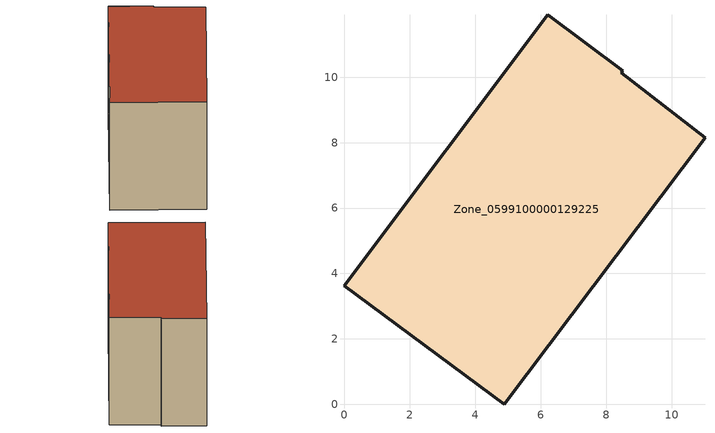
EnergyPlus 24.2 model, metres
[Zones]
Zone_0599100000129225
 floor ground (C_G): 8.51,10.21 8.45,10.13 11.02,8.15 4.88,0 0,3.63 6.21,11.91 z1.27
 wall outside (C_F): 8.51,10.21 6.21,11.91 0,3.63 4.88,0 11.02,8.15 8.45,10.13 8.51,10.21 z1.27:9.52
 roof outside (C_R): 8.45,10.13 8.51,10.21 6.21,11.91 0,3.63 4.88,0 11.02,8.15 z9.52
[BUILDING]
Pand.0599100000129225: North Axis=0; Terrain=City; Loads Convergence Tolerance Value=0.04; Temperature Convergence Tolerance Value=0.4; Solar Distribution=FullExterior; Maximum Number of Warmup Days=25; Minimum Number of Warmup Days=1
[Site:Location]
Rotterdam.The.Hague.AP_ZH_NLD Design_Conditions: Latitude=51.96; Longitude=4.45; Time Zone=1; Elevation=-4.5
[SITE:GROUNDTEMPERATURE:BUILDINGSURFACE]
18, 18, 18, 18, 18, 18, 18, 18, 18, 18, 18, 18
[MATERIAL] Thermal Absorptance=0.9; Solar Absorptance=0.7; Visible Absorptance=0.7
Name | Roughness | Thickness | Conductivity | Density | Specific Heat
G.TI.1965-1974 | MediumSmooth | 0.15 | 0.882353 | 540 | 1210
F.TI.1965-1974 | Rough | 0.3 | 0.697674 | 1920 | 840
R.TI.1965-1974 | MediumRough | 0.2 | 0.232558 | 1500 | 1000
[CONSTRUCTION]
C_G: G.TI.1965-1974
C_F: F.TI.1965-1974
C_R: R.TI.1965-1974
[ZONE]
Zone_0599100000129225: Type=1; Multiplier=1; Ceiling Height=Autocalculate; Volume=Autocalculate; Floor Area=autocalculate; Part of Total Floor Area=Yes
[ZONEINFILTRATION:DESIGNFLOWRATE]
Infil_Zone_0599100000129225: Zone or ZoneList or Space or SpaceList=Zone_0599100000129225; Schedule=AlwaysOn; Design Flow Rate Calculation Method=Flow/Area; Flow Rate per Floor Area=0.003; Constant Term Coefficient=1; Temperature Term Coefficient=0; Velocity Term Coefficient=0; Velocity Squared Term Coefficient=0
[HVACTEMPLATE:ZONE:IDEALLOADSAIRSYSTEM]
Zone_0599100000129225: Maximum Heating Supply Air Temperature=50; Minimum Cooling Supply Air Temperature=13; Maximum Heating Supply Air Humidity Ratio=0.0156; Minimum Cooling Supply Air Humidity Ratio=0.0077; Heating Limit=NoLimit; Cooling Limit=NoLimit; Dehumidification Control Type=ConstantSensibleHeatRatio; Cooling Sensible Heat Ratio=0.7; Dehumidification Setpoint=60; Humidification Control Type=None; Humidification Setpoint=30; Outdoor Air Method=None; Outdoor Air Flow Rate per Person=0.00944; Outdoor Air Flow Rate per Zone Floor Area=0; Outdoor Air Flow Rate per Zone=0; Demand Controlled Ventilation Type=None; Outdoor Air Economizer Type=NoEconomizer; Heat Recovery Type=None; Sensible Heat Recovery Effectiveness=0.7; Latent Heat Recovery Effectiveness=0.65
[ZONECONTROL:THERMOSTAT]
ThermostatControl_Zone_0599100000129225: Zone or ZoneList=Zone_0599100000129225; Control Type Schedule=DualSetpointControlType; Control 1=Thermostat_Zone_0599100000129225; Temperature Difference Between Cutout And Setpoint=0
[THERMOSTATSETPOINT:DUALSETPOINT]
Thermostat_Zone_0599100000129225: Heating Setpoint Temperature Schedule=HeatingSetpoint_Zone_0599100000129225; Cooling Setpoint Temperature Schedule=CoolingSetpoint_Zone_0599100000129225
[SCHEDULE:COMPACT]
HeatingSetpoint_Zone_0599100000129225: Through: 12/31, For: AllDays, Until: 24:00, 21
CoolingSetpoint_Zone_0599100000129225: Through: 12/31, For: AllDays, Until: 24:00, 24
DualSetpointControlType: Through: 12/31, For: AllDays, Until: 24:00, 4
AlwaysOn: Through: 12/31, For: AllDays, Until: 24:00, 1
